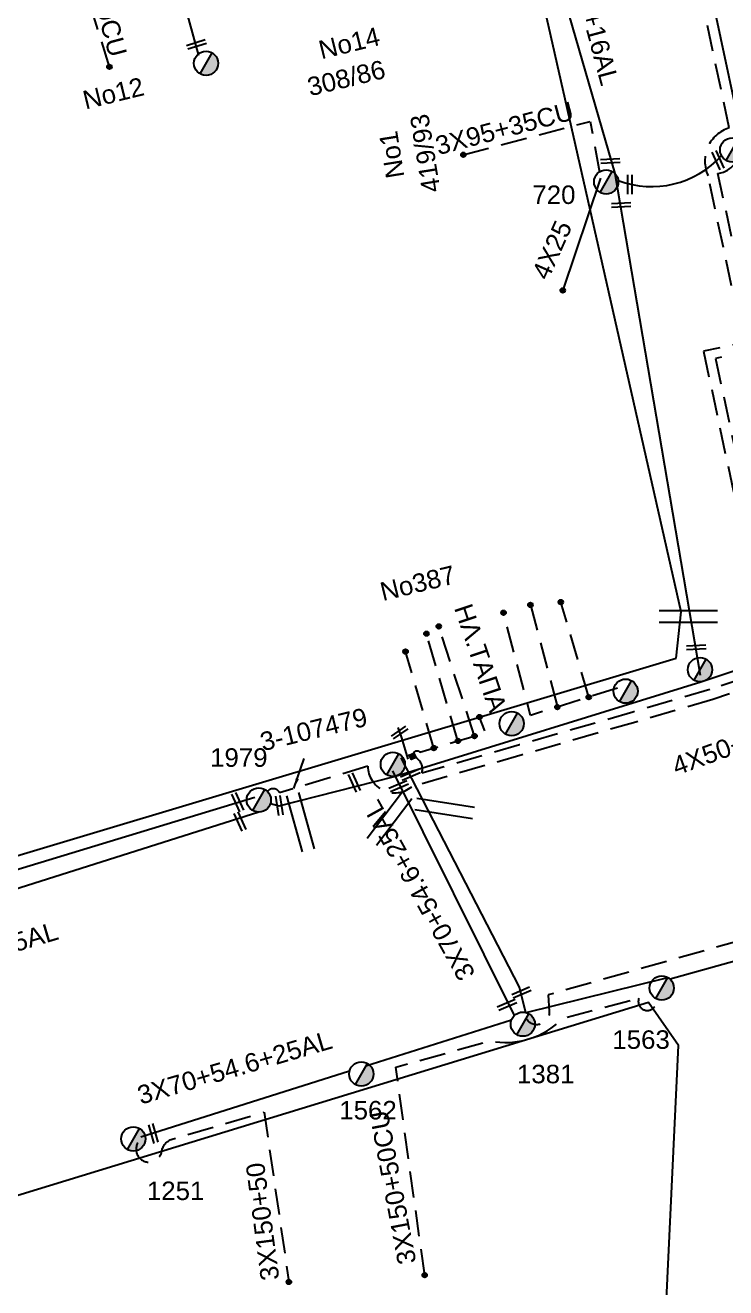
# Model space of a CAD drawing. Header units: millimetres. Extents: x 938 to 3112, y 793 to 1825.
# Drawn here: x 1879.4 to 1947.6, y 1060.8 to 1183.6 of the extents above; entities that cross this region are included whole.
import ezdxf
from ezdxf.enums import TextEntityAlignment as Align

# ---------------------------------------------------------------- set-up
doc = ezdxf.new("R2010")
doc.units = ezdxf.units.MM
doc.linetypes.add('DASHED', pattern=[19.05, 12.7, -6.35])
for name, color, linetype in [('Άγνωστα', 7, 'Continuous'), ('Γέφυρες Εναερίου Δικτύου', 7, 'Continuous'), ('Γυμνά εναέρια ΧΤ και ΦΟΠ (3Φ)   4x50+16AL', 7, 'Continuous'), ('Εναέρια παροχή ΧΤ 4x25', 7, 'SYN_LINE'), ('Επιγραφές - Σχήματα', 7, 'Continuous'), ('Καλώδια ΧΤ   3x150+50AL', 7, 'DASHED'), ('Καλώδια ΧΤ   3x150+50CU', 7, 'DASHED'), ('Καλώδια ΧΤ   3x150AL+50XLPE', 7, 'DASHED'), ('Καλώδια ΧΤ   3x95+35CU', 7, 'DASHED'), ('Καλώδια ΧΤ   3x95+50CU', 7, 'DASHED'), ('Μηχανική τομή', 7, 'Continuous'), ('Στύλος ΦΜ', 7, 'Continuous'), ('Στύλος ΦΜ @ 1', 7, 'Continuous'), ('Συνδέσεις', 7, 'Continuous'), ('Συνεστραμμένα ΧΤ   3x70+54.6+25AL', 7, 'SYN_LINE'), ('Τομή', 7, 'Continuous'), ('Υπόβαθρο ΔΕΗ', 7, 'Continuous')]:
    doc.layers.add(name, color=color, linetype=linetype)
doc.styles.get("Standard").update_dxf_attribs({"font": 'arial.ttf'})
doc.linetypes.add('SYN_LINE', pattern='A,0.5,-0.0001,["/\\/\\/\\/",Standard,S=0.1,R=0,X=0,Y=-0.05],-0.25', length=0.7501)
doc.dimstyles.new('ISO-25', dxfattribs={"dimtxt": 2.5, "dimasz": 2.5, "dimexe": 1.25, "dimexo": 0.625, "dimtad": 1, "dimtxsty": 'Standard', "dimcen": 2.5, "dimaunit": 2, "dimazin": 0, "dimtfac": 1, "dimtmove": 0, "dimatfit": 3, "dimfxl": 1, "dimarcsym": 0})

# ---------------------------------------------------------------- blocks, each defined once
blk = doc.blocks.new('ΥΠΑΡΧΩΝ ΤΣΙΜΕΝΤΕΝΙΟΣ ΣΤΥΛΟΣ')
at = {"layer": 'Στύλος ΦΜ'}
blk.add_hatch(color=256, dxfattribs=at).paths.add_polyline_path([(-1.29, -2.28, 0.574793), (2.62, 0, 0.268822), (1.3, 2.27)])
blk.add_line((-1.29, -2.28), (1.3, 2.27), dxfattribs=at)
blk.add_circle((0, 0), 2.62, dxfattribs=at)
at = {"layer": 'Στύλος ΦΜ', "flags": 4}
for tag, p in [('ΑΡΙΘΜΟΣ', (-4.68, 8.05)), ('ΤΥΠΟΣ', (-4.91, 3.03))]:
    blk.add_attdef(tag, p, '', height=4, dxfattribs=at)
blk = doc.blocks.new('ΤΟΜΗ')
at = {"layer": 'Τομή', "ltscale": 40}
for p, q in [((-5.68, 0), (5.68, 0)), ((5.68, -2.33), (-5.68, -2.33))]:
    blk.add_line(p, q, dxfattribs=at)
blk = doc.blocks.new('ΜΗΧΑΝΙΚΗ ΤΟΜΗ')
at = {"layer": 'Μηχανική τομή', "ltscale": 40}
for p, q in [((-1.89, 0.78), (1.89, 0.78)), ((1.89, 0), (-1.89, 0))]:
    blk.add_line(p, q, dxfattribs=at)
blk = doc.blocks.new('_ΣΥΝΔΕΣΗ')
at = {"layer": 'Συνδέσεις', "linetype": 'SYN_LINE', "ltscale": 40}
blk.add_hatch(color=256, dxfattribs=at).paths.add_polyline_path([(0.5, -0.01, 1), (-0.5, -0.01, 1)])
at = {"layer": 'Συνδέσεις'}
blk.add_circle((0, -0.01), 0.5, dxfattribs=at)
blk = doc.blocks.new('TSONTA XT1')
at = {"ltscale": 40}
h = blk.add_hatch(color=256, dxfattribs=at)
h.dxf.hatch_style = 1
h.paths.add_polyline_path([(595.96, 2487.66), (597.07, 2488.77), (595.96, 2489.87), (594.85, 2488.77)])
blk.add_lwpolyline([(594.85, 2488.77), (595.96, 2489.87), (597.07, 2488.77), (595.96, 2487.66)], close=True, dxfattribs=at)
blk = doc.blocks.new('τομή_')
at = {"layer": 'Επιγραφές - Σχήματα'}
for p, q in [((-1.29, -0.22), (0.13, 0.75)), ((-1.08, -0.46), (0.34, 0.51)), ((-0.66, 0.62), (-0.29, -0.37))]:
    blk.add_line(p, q, dxfattribs=at)

msp = doc.modelspace()

# ---------------------------------------------------------------- linework, layer by layer
at = {"layer": 'Άγνωστα', "color": 85, "linetype": 'DASHED', "ltscale": 0.2, "flags": 128}
for points in [[(1928.56, 1127.21), (1931.18, 1117.28)], [(1934.23, 1118.23), (1931.52, 1127.48)]]:
    msp.add_lwpolyline(points, dxfattribs=at)
at = {"layer": 'Άγνωστα', "color": 2, "linetype": 'DASHED', "ltscale": 0.2, "flags": 128}
for points in [[(1921.51, 1113.98), (1918.44, 1124.41)], [(1923.12, 1114.45), (1919.64, 1125.13)], [(1919.15, 1113.28), (1916.41, 1122.68)]]:
    msp.add_lwpolyline(points, dxfattribs=at)
msp.add_lwpolyline([(1917.2, 1112.81, -0.573149), (1917.81, 1112.89), (1924.21, 1114.77), (1923.6, 1116.3)], format="xyb", dxfattribs=at)
at = {"layer": 'Γέφυρες Εναερίου Δικτύου', "color": 173, "flags": 128}
msp.add_lwpolyline([(1891.61, 1197.52), (1896.26, 1180.67)], dxfattribs=at)
at = {"layer": 'Γέφυρες Εναερίου Δικτύου', "color": 85, "linetype": 'DASHED', "ltscale": 0.2, "flags": 128}
msp.add_lwpolyline([(1937.02, 1119.11), (1928.56, 1116.46), (1925.95, 1126.46)], dxfattribs=at)
at = {"layer": 'Γυμνά εναέρια ΧΤ και ΦΟΠ (3Φ)   4x50+16AL', "color": 27, "flags": 128}
msp.add_lwpolyline([(1925.94, 1206.58), (1936.76, 1169.17), (1945.09, 1120.38)], dxfattribs=at)
at = {"layer": 'Γυμνά εναέρια ΧΤ και ΦΟΠ (3Φ)   4x50+16AL', "color": 85, "flags": 128}
msp.add_lwpolyline([(1903.26, 1107.9), (1904.1, 1107.66), (1915.32, 1110.53), (1945.13, 1119.73), (1977.03, 1130.4)], dxfattribs=at)
at = {"layer": 'Εναέρια παροχή ΧΤ 4x25', "color": 27, "linetype": 'SYN_LINE', "ltscale": 15, "flags": 128}
msp.add_lwpolyline([(1935.38, 1168.73), (1931.7, 1157.82)], dxfattribs=at)
at = {"layer": 'Καλώδια ΧΤ   3x150+50AL', "color": 1, "ltscale": 0.2, "flags": 128}
msp.add_lwpolyline([(2034.54, 1122.26), (2023.27, 1118.89, -0.17713), (2021.34, 1119, 0.283697), (2017.24, 1118.42, 0.03297), (2016.01, 1117.25, -0.233132), (2013.43, 1116.25), (1985.99, 1107.36, 0.308724), (1984.88, 1105.91, -0.368431), (1983.3, 1104.27), (1930.27, 1089.27), (1930.39, 1087.66, -0.795052), (1928.14, 1086.97, -0.795052)], format="xyb", dxfattribs=at)
at = {"layer": 'Καλώδια ΧΤ   3x150+50CU', "color": 6, "linetype": 'DASHED', "ltscale": 0.2}
msp.add_lwpolyline([(1954.04, 1155.62), (1948.93, 1154.53), (1945.84, 1168.98, -0.448362), (1947.91, 1173.64), (1940.1, 1210.14), (1960.62, 1216.04, -0.578989), (1960.84, 1216.68)], format="xyb", dxfattribs=at)
at = {"layer": 'Καλώδια ΧΤ   3x150+50CU', "color": 27, "linetype": 'DASHED', "ltscale": 0.2}
msp.add_lwpolyline([(1953.86, 1156.49), (1949.72, 1155.61), (1946.81, 1169.19, 0.22474), (1948.6, 1170.38)], format="xyb", dxfattribs=at)
at = {"layer": 'Καλώδια ΧΤ   3x150+50CU', "color": 133, "linetype": 'DASHED', "ltscale": 0.2, "flags": 128}
msp.add_lwpolyline([(1939.47, 1090.35), (1939.48, 1090.38)], dxfattribs=at)
for points in [[(1918.27, 1062.01), (1915.46, 1082.24), (1924.61, 1084.79, 0.25512), (1931.7, 1086.99), (1939.11, 1088.93)], [(1890.35, 1074.87, 1.192808), (1892.69, 1074.06, -0.281279), (1893.7, 1075.23), (1902.64, 1077.86), (1905.06, 1061.34)]]:
    msp.add_lwpolyline(points, format="xyb", dxfattribs=at)
at = {"layer": 'Καλώδια ΧΤ   3x150+50CU', "color": 133, "linetype": 'DASHED', "ltscale": 0.2}
msp.add_arc((1939.93, 1088.63), 0.876, 159.6388, 18.9785, dxfattribs=at)
at = {"layer": 'Καλώδια ΧΤ   3x150AL+50XLPE', "color": 2, "linetype": 'DASHED', "ltscale": 0.2}
msp.add_lwpolyline([(1954.43, 1153.82), (1945.4, 1151.89), (1950.55, 1127.79), (1956.76, 1122.57), (1946.01, 1118.97), (1938.52, 1116.78), (1927.49, 1113.59), (1918, 1110.84, 0.687297), (1915.99, 1112.35)], format="xyb", dxfattribs=at)
at = {"layer": 'Καλώδια ΧΤ   3x150AL+50XLPE', "color": 151, "linetype": 'DASHED', "ltscale": 0.2}
msp.add_lwpolyline([(1954.62, 1152.9), (1946.57, 1151.19), (1951.46, 1128.33), (1958.77, 1122.18), (1946.31, 1118.02), (1938.8, 1115.82), (1927.77, 1112.63), (1917.01, 1109.52, -0.630845), (1912.74, 1111.51), (1904.15, 1108.94, 0.558814), (1902.97, 1109.06)], format="xyb", dxfattribs=at)
at = {"layer": 'Καλώδια ΧΤ   3x95+35CU', "color": 27, "linetype": 'DASHED', "ltscale": 0.2, "flags": 128}
msp.add_lwpolyline([(1922.03, 1171.01), (1934.38, 1174.25), (1935.38, 1168.73)], dxfattribs=at)
at = {"layer": 'Καλώδια ΧΤ   3x95+50CU', "color": 173, "linetype": 'DASHED', "ltscale": 0.2, "flags": 128}
msp.add_lwpolyline([(1887.59, 1179.56), (1882.39, 1196.51)], dxfattribs=at)
at = {"layer": 'Συνεστραμμένα ΧΤ   3x70+54.6+25AL', "color": 133, "linetype": 'SYN_LINE', "ltscale": 20}
for p, q in [((1927.01, 1087.26), (1915.18, 1111.07)), ((1910.96, 1081.84), (1890.64, 1075.44))]:
    msp.add_line(p, q, dxfattribs=at)
at = {"layer": 'Συνεστραμμένα ΧΤ   3x70+54.6+25AL', "color": 133, "linetype": 'Continuous', "ltscale": 20}
msp.add_line((1964.45, 1097), (1942.15, 1090.79), dxfattribs=at)
at = {"layer": 'Συνεστραμμένα ΧΤ   3x70+54.6+25AL', "color": 133, "linetype": 'SYN_LINE', "ltscale": 15}
for p, q in [((1928.15, 1087.55), (1941.92, 1090.96)), ((1926.71, 1086.81), (1912.55, 1082.34))]:
    msp.add_line(p, q, dxfattribs=at)
at = {"layer": 'Συνεστραμμένα ΧΤ   3x70+54.6+25AL', "color": 1, "linetype": 'SYN_LINE', "ltscale": 20, "flags": 128}
msp.add_lwpolyline([(1928.11, 1087.54), (1927.5, 1090.03), (1915.99, 1112.35)], dxfattribs=at)
at = {"layer": 'Συνεστραμμένα ΧΤ   3x70+54.6+25AL', "color": 151, "linetype": 'SYN_LINE', "ltscale": 20, "flags": 128}
for points in [[(1901.74, 1108.46), (1825.69, 1085.36), (1776.65, 1071.33)], [(1902.14, 1107.05), (1830.38, 1084.3), (1776.41, 1069.33), (1775.93, 1069.2)]]:
    msp.add_lwpolyline(points, dxfattribs=at)
at = {"layer": 'Συνεστραμμένα ΧΤ   3x70+54.6+25AL', "color": 27, "linetype": 'SYN_LINE', "ltscale": 8}
msp.add_arc((1940.35, 1177.04), 9.13, 249.1864, 318.0551, dxfattribs=at)
at = {"layer": 'Υπόβαθρο ΔΕΗ', "flags": 128}
for points in [[(1941.28, 1209.43), (1957.8, 1132.14)], [(1916.03, 1114.28), (1916.63, 1112.22)], [(1798.94, 1045.46), (1796.94, 1038.68), (1838.96, 1000.05), (1885.43, 957.11), (1939.65, 1014.32), (1942.98, 1084.35), (1940.05, 1088.54), (1843.67, 1059.06), (1798.94, 1045.46)], [(1798.94, 1045.46), (1796.94, 1038.68), (1838.96, 1000.05), (1885.43, 957.11), (1939.65, 1014.32), (1942.98, 1084.35), (1940.05, 1088.54), (1843.67, 1059.06), (1798.94, 1045.46)]]:
    msp.add_lwpolyline(points, dxfattribs=at)
msp.add_lwpolyline([(1942.74, 1122.04), (1943.24, 1126.55), (1925.52, 1204.83), (1850.35, 1182.88), (1811.15, 1143.58), (1795.01, 1093.96, 0.387662), (1809.64, 1082.14), (1942.74, 1122.04)], format="xyb", dxfattribs=at)
msp.add_lwpolyline([(1942.74, 1122.04), (1943.24, 1126.55), (1925.52, 1204.83), (1850.35, 1182.88), (1811.15, 1143.58), (1795.01, 1093.96, 0.387662), (1809.64, 1082.14), (1942.74, 1122.04)], format="xyb", dxfattribs=at)

# ---------------------------------------------------------------- block references
at = {"layer": 'Επιγραφές - Σχήματα'}
msp.add_blockref('τομή_', (1916.32, 1114.65), dxfattribs=at)
at = {"layer": 'Καλώδια ΧΤ   3x95+35CU', "linetype": 'DASHED', "xscale": 0.5000000000000044, "yscale": 0.5000000000000044, "zscale": 0.5000000000000044, "rotation": 2.806621504595798}
msp.add_blockref('ΜΗΧΑΝΙΚΗ ΤΟΜΗ', (1936.34, 1170.2), dxfattribs=at)
at = {"layer": 'Μηχανική τομή'}
for p, xscale, yscale, zscale, rotation in [((1896.01, 1181.93), 0.4999999999998997, 0.4999999999998997, 0.4999999999998997, 197.8178469832233), ((1946.98, 1170.56), 0.5000000000000326, 0.5000000000000326, 0.5000000000000326, 114.4345039072886), ((1938.43, 1168.12), 0.5000000000000325, 0.5000000000000325, 0.5000000000000325, 89.24640925518726), ((1937.4, 1165.93), 0.5000000000000044, 0.5000000000000044, 0.5000000000000044, 2.806621504595798), ((1944.7, 1122.88), 0.5000000000000044, 0.5000000000000044, 0.5000000000000044, 2.806621504595798), ((1911.61, 1110), 0.5000000000000326, 0.5000000000000326, 0.5000000000000326, 114.4345039072887), ((1916.95, 1110.49), 0.499999999999983, 0.499999999999983, 0.499999999999983, 23.24709450222129), ((1915.82, 1109.41), 0.499999999999983, 0.499999999999983, 0.499999999999983, 23.24709450222129), ((1900.26, 1108.09), 0.5000000000000326, 0.5000000000000326, 0.5000000000000326, 114.4345039072887), ((1904.32, 1107.72), 0.5000000000000325, 0.5000000000000325, 0.5000000000000325, 98.65578195832839), ((1900.49, 1106.21), 0.5000000000000326, 0.5000000000000326, 0.5000000000000326, 114.4345039072886), ((1927.76, 1089.31), 0.499999999999983, 0.499999999999983, 0.499999999999983, 23.24709450222129), ((1926.36, 1088.12), 0.499999999999983, 0.499999999999983, 0.499999999999983, 23.24709450222129), ((1892.05, 1075.84), 0.500000000000006, 0.500000000000006, 0.500000000000006, 106.1187362132317)]:
    msp.add_blockref('ΜΗΧΑΝΙΚΗ ΤΟΜΗ', p, dxfattribs=dict(at, xscale=xscale, yscale=yscale, zscale=zscale, rotation=rotation))
at = {"layer": 'Στύλος ΦΜ @ 1', "ltscale": 40, "xscale": 0.4499999999998181, "yscale": 0.4499999999998181, "zscale": 0.4499999999998181}
for p in [(1897, 1179.91), (1897, 1179.91), (1945.06, 1120.91), (1945.06, 1120.91), (1937.82, 1118.82), (1926.73, 1115.66), (1915.17, 1111.7), (1915.17, 1111.7)]:
    msp.add_blockref('ΥΠΑΡΧΩΝ ΤΣΙΜΕΝΤΕΝΙΟΣ ΣΤΥΛΟΣ', p, dxfattribs=at)
at = {"layer": 'Στύλος ΦΜ @ 1', "ltscale": 40}
ref = msp.add_blockref('ΥΠΑΡΧΩΝ ΤΣΙΜΕΝΤΕΝΙΟΣ ΣΤΥΛΟΣ', (1948.19, 1171.48), dxfattribs=dict(at, xscale=0.4499999999998181, yscale=0.4499999999998181, zscale=0.4499999999998181))
ref.add_attrib('ΤΥΠΟΣ', '10Ε', (1949.98, 1172.02), dxfattribs={"layer": 'Στύλος ΦΜ', "height": 1.8, "flags": 4})
ref = msp.add_blockref('ΥΠΑΡΧΩΝ ΤΣΙΜΕΝΤΕΝΙΟΣ ΣΤΥΛΟΣ', (1935.93, 1168.37), dxfattribs=dict(at, xscale=0.4499999999998181, yscale=0.4499999999998181, zscale=0.4499999999998181))
ref.add_attrib('ΤΥΠΟΣ', '720', (1928.75, 1166.22), dxfattribs={"layer": 'Στύλος ΦΜ', "height": 1.8, "flags": 4})
ref = msp.add_blockref('ΥΠΑΡΧΩΝ ΤΣΙΜΕΝΤΕΝΙΟΣ ΣΤΥΛΟΣ', (1935.93, 1168.37), dxfattribs=dict(at, xscale=0.4499999999998181, yscale=0.4499999999998181, zscale=0.4499999999998181))
ref.add_attrib('ΤΥΠΟΣ', '720', (1928.75, 1166.22), dxfattribs={"layer": 'Στύλος ΦΜ', "height": 1.8, "flags": 4})
ref = msp.add_blockref('ΥΠΑΡΧΩΝ ΤΣΙΜΕΝΤΕΝΙΟΣ ΣΤΥΛΟΣ', (1902.13, 1108.23), dxfattribs=dict(at, xscale=0.4499999999998181, yscale=0.4499999999998181, zscale=0.4499999999998181))
ref.add_attrib('ΤΥΠΟΣ', '1979', (1897.39, 1111.46), dxfattribs={"layer": 'Στύλος ΦΜ', "height": 1.8, "flags": 4})
ref = msp.add_blockref('ΥΠΑΡΧΩΝ ΤΣΙΜΕΝΤΕΝΙΟΣ ΣΤΥΛΟΣ', (1941.34, 1089.94), dxfattribs=dict(at, xscale=0.4499999999998181, yscale=0.4499999999998181, zscale=0.4499999999998181))
ref.add_attrib('ΤΥΠΟΣ', '1563', (1936.53, 1084.02), dxfattribs={"layer": 'Στύλος ΦΜ', "height": 1.8, "flags": 4})
ref = msp.add_blockref('ΥΠΑΡΧΩΝ ΤΣΙΜΕΝΤΕΝΙΟΣ ΣΤΥΛΟΣ', (1941.34, 1089.94), dxfattribs=dict(at, xscale=0.4499999999998181, yscale=0.4499999999998181, zscale=0.4499999999998181))
ref.add_attrib('ΤΥΠΟΣ', '1563', (1936.53, 1084.02), dxfattribs={"layer": 'Στύλος ΦΜ', "height": 1.8, "flags": 4})
ref = msp.add_blockref('ΥΠΑΡΧΩΝ ΤΣΙΜΕΝΤΕΝΙΟΣ ΣΤΥΛΟΣ', (1927.82, 1086.42), dxfattribs=dict(at, xscale=0.4499999999998181, yscale=0.4499999999998181, zscale=0.4499999999998181))
ref.add_attrib('ΤΥΠΟΣ', '1381', (1927.25, 1080.67), dxfattribs={"layer": 'Στύλος ΦΜ', "height": 1.8, "flags": 4})
ref = msp.add_blockref('ΥΠΑΡΧΩΝ ΤΣΙΜΕΝΤΕΝΙΟΣ ΣΤΥΛΟΣ', (1927.82, 1086.42), dxfattribs=dict(at, xscale=0.4499999999998181, yscale=0.4499999999998181, zscale=0.4499999999998181))
ref.add_attrib('ΤΥΠΟΣ', '1381', (1927.25, 1080.67), dxfattribs={"layer": 'Στύλος ΦΜ', "height": 1.8, "flags": 4})
ref = msp.add_blockref('ΥΠΑΡΧΩΝ ΤΣΙΜΕΝΤΕΝΙΟΣ ΣΤΥΛΟΣ', (1912.11, 1081.57), dxfattribs=dict(at, xscale=0.4499999999998181, yscale=0.4499999999998181, zscale=0.4499999999998181))
ref.add_attrib('ΤΥΠΟΣ', '1562', (1909.96, 1077.15), dxfattribs={"layer": 'Στύλος ΦΜ', "height": 1.8, "flags": 4})
ref = msp.add_blockref('ΥΠΑΡΧΩΝ ΤΣΙΜΕΝΤΕΝΙΟΣ ΣΤΥΛΟΣ', (1912.11, 1081.57), dxfattribs=dict(at, xscale=0.4499999999998181, yscale=0.4499999999998181, zscale=0.4499999999998181))
ref.add_attrib('ΤΥΠΟΣ', '1562', (1909.96, 1077.15), dxfattribs={"layer": 'Στύλος ΦΜ', "height": 1.8, "flags": 4})
ref = msp.add_blockref('ΥΠΑΡΧΩΝ ΤΣΙΜΕΝΤΕΝΙΟΣ ΣΤΥΛΟΣ', (1889.92, 1075.26), dxfattribs=dict(at, xscale=0.4499999999998181, yscale=0.4499999999998181, zscale=0.4499999999998181))
ref.add_attrib('ΤΥΠΟΣ', '1251', (1891.24, 1069.31), dxfattribs={"layer": 'Στύλος ΦΜ', "height": 1.8, "flags": 4})
ref = msp.add_blockref('ΥΠΑΡΧΩΝ ΤΣΙΜΕΝΤΕΝΙΟΣ ΣΤΥΛΟΣ', (1889.92, 1075.26), dxfattribs=dict(at, xscale=0.4499999999998181, yscale=0.4499999999998181, zscale=0.4499999999998181))
ref.add_attrib('ΤΥΠΟΣ', '1251', (1891.24, 1069.31), dxfattribs={"layer": 'Στύλος ΦΜ', "height": 1.8, "flags": 4})
at = {"layer": 'Συνδέσεις', "xscale": 0.4500000000000455, "yscale": 0.4500000000000455, "zscale": 0.4500000000000455}
for p in [(1887.59, 1179.57), (1922.03, 1171.01), (1931.7, 1157.82), (1931.52, 1127.49), (1925.95, 1126.46), (1928.56, 1127.22), (1919.64, 1125.13), (1918.44, 1124.42), (1916.41, 1122.68), (1934.23, 1118.24), (1931.18, 1117.28), (1923.6, 1116.31), (1921.51, 1113.98), (1923.13, 1114.46), (1919.15, 1113.29), (1905.06, 1061.34), (1918.27, 1062.01)]:
    msp.add_blockref('_ΣΥΝΔΕΣΗ', p, dxfattribs=at)
at = {"layer": 'Συνδέσεις', "xscale": 0.3075184835441075, "yscale": 0.3075184835441075, "zscale": 0.3075184835441075, "rotation": 340.8503876227875}
msp.add_blockref('TSONTA XT1', (1492.9, 449.61), dxfattribs=at)
at = {"layer": 'Τομή', "xscale": 0.5, "yscale": 0.5, "zscale": 0.5}
msp.add_blockref('ΤΟΜΗ', (1943.92, 1126.67), dxfattribs=at)
msp.add_blockref('ΤΟΜΗ', (1943.92, 1126.67), dxfattribs=at)
at = {"layer": 'Τομή', "xscale": 0.50000000000003, "yscale": 0.50000000000003, "zscale": 0.50000000000003}
for p, rotation in [((1906.75, 1106.22), 285.4736205057525), ((1915.31, 1106.08), 232.7129261226241), ((1920.3, 1107.98), 351.1443283043273)]:
    msp.add_blockref('ΤΟΜΗ', p, dxfattribs=dict(at, rotation=rotation))

# ---------------------------------------------------------------- texts
at = {"layer": 'Γυμνά εναέρια ΧΤ και ΦΟΠ (3Φ)   4x50+16AL'}
for rotation, p in [(284.9298, (1934.62, 1184.22)), (19.9656, (1948.67, 1113.7))]:
    msp.add_text('4X50+16AL', height=1.8, rotation=rotation, dxfattribs=at).set_placement(p, align=Align.MIDDLE)
at = {"layer": 'Εναέρια παροχή ΧΤ 4x25', "ltscale": 20}
msp.add_text('4X25', height=1.8, rotation=65.9808, dxfattribs=at).set_placement((1930.65, 1161.75), align=Align.MIDDLE)
at = {"layer": 'Επιγραφές - Σχήματα', "linetype": 'DASHED', "ltscale": 0.2, "attachment_point": 1}
for s, insert, char_height, width, rotation in [('ΜΙΛΤΙΑΔΟΥ', (1948.62, 1207.65), 4, 48.5909, 282.6368), ('Νο14', (1907.79, 1182.04), 1.8, 10.8079, 13.715), ('308/86', (1906.69, 1178.44), 1.8, 10.8079, 13.715), ('Νο12', (1884.84, 1177.16), 1.8, 10.8079, 13.715), ('419/93', (1918.04, 1167.2), 1.8, 10.8079, 99.1022), ('Νο1', (1914.53, 1168.59), 1.8, 10.8079, 99.1022), ('Νο387', (1913.77, 1129.33), 1.8, 10.8079, 13.715), ('ΗΛ.ΤΑΠΑ', (1922.82, 1127.5), 1.8, 10.8079, 288.6872), ('3-107479', (1902.09, 1114.72), 1.8, 10.8079, 13.715)]:
    msp.add_mtext(s, dxfattribs=dict(at, insert=insert, char_height=char_height, width=width, rotation=rotation))
at = {"layer": 'Καλώδια ΧΤ   3x150+50CU', "ltscale": 0.2}
for s, rotation, p in [('3X150+50CU', 100.7231, (1915.17, 1070.52)), ('3X150+50', 97.4969, (1902.49, 1067.21))]:
    msp.add_text(s, height=1.8, rotation=rotation, dxfattribs=at).set_placement(p, align=Align.MIDDLE)
at = {"layer": 'Καλώδια ΧΤ   3x95+35CU', "ltscale": 0.2}
msp.add_text('3X95+35CU', height=1.8, rotation=14.7558, dxfattribs=at).set_placement((1926.03, 1173.59), align=Align.MIDDLE)
at = {"layer": 'Καλώδια ΧΤ   3x95+50CU', "ltscale": 0.2}
msp.add_text('3X95+50CU', height=1.8, rotation=284.945, dxfattribs=at).set_placement((1886.69, 1187.27), align=Align.MIDDLE)
at = {"layer": 'Συνεστραμμένα ΧΤ   3x70+54.6+25AL', "ltscale": 20}
for rotation, p in [(119.0777, (1917.71, 1099.43)), (16.4895, (1873.13, 1092.79)), (16.3748, (1899.78, 1082.21))]:
    msp.add_text('3X70+54.6+25AL', height=1.8, rotation=rotation, dxfattribs=at).set_placement(p, align=Align.MIDDLE)

# ---------------------------------------------------------------- leaders
at = {"layer": 'Επιγραφές - Σχήματα', "ltscale": 40}
msp.add_leader([(1905.55, 1109.36), (1906.55, 1112.26)], dimstyle='ISO-25', override={"dimasz": 1, "dimtad": 0}, dxfattribs=at)

doc.saveas('drawing.dxf')
